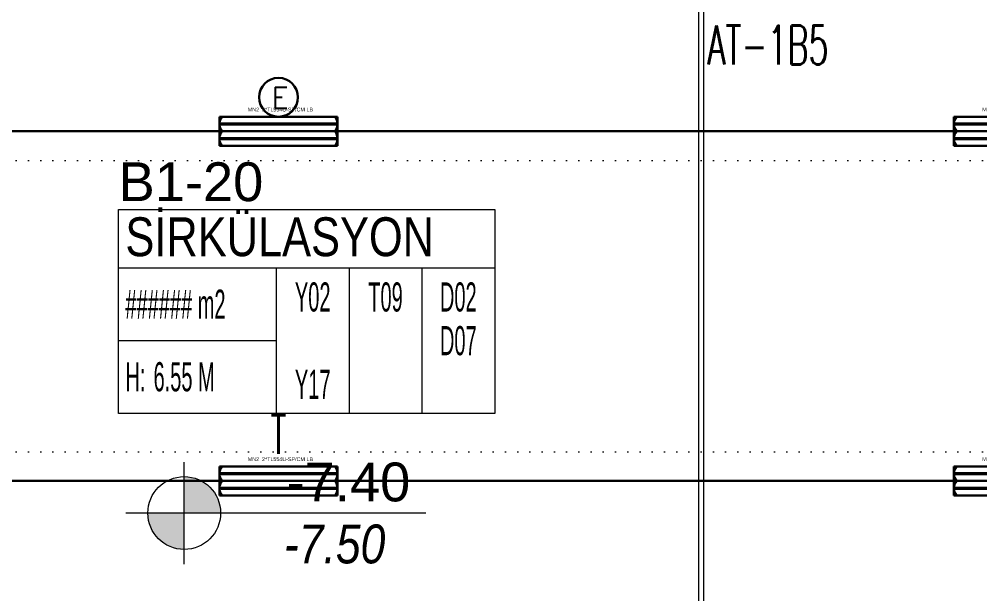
# Model space of a CAD drawing. Header units: metres. Extents: x -13316 to 152404, y -3899 to 30226.
# Drawn here: x 63140 to 64130, y 464 to 1055 of the extents above; entities that cross this region are included whole.
import ezdxf
from ezdxf.enums import TextEntityAlignment as Align

# ---------------------------------------------------------------- set-up
doc = ezdxf.new("R2010")
doc.units = ezdxf.units.M
doc.header["$LTSCALE"] = 100
doc.header["$MEASUREMENT"] = 0
doc.linetypes.add('DOT2', pattern=[0.125, 0, -0.125])
doc.layers.get('0').update_dxf_attribs({"color": 9, "lineweight": 9})
for name, color, linetype, lineweight in [('06D', 9, 'Continuous', 9), ('21', 9, 'Continuous', 9), ('21_mahal200', 9, 'Continuous', 9), ('E-2x54 W SIVAÜSTÜ FLUORESAN YÜKSEK TAVAN ARMATÜRÜ', 7, 'Continuous', 30), ('E-ACİL AYDINLATMA KİTİ', 7, 'Continuous', 30), ('E-KABLO', 7, 'Continuous', 30), ('E-LINYE', 7, 'Continuous', 30)]:
    doc.layers.add(name, color=color, linetype=linetype, lineweight=lineweight)
doc.styles.add('Arial', font='arial.ttf', dxfattribs={"height": 2.5})
doc.styles.add('E-YAZI', font='txttw.shx')
doc.styles.add('MuuM_TEXT-ITALIC', font='ARIALNI.TTF')
doc.styles.add('MuuM_TEXT-STANDART', font='ARIALN.TTF')

# ---------------------------------------------------------------- blocks, each defined once
blk = doc.blocks.new('2x54 W SIVAÜSTÜ FLUORESAN YÜKSEK TAVAN ARMATÜRÜ')
at = {"layer": 'E-2x54 W SIVAÜSTÜ FLUORESAN YÜKSEK TAVAN ARMATÜRÜ', "color": 4}
for p, q in [((-60.8, 15), (-60.8, -15)), ((-60.8, 15), (60.8, 15)), ((60.8, 15), (60.8, 0)), ((-60, 0), (-15, 0)), ((15, 0), (60, 0)), ((60.8, 0), (60.8, -15)), ((-60.8, -15), (60.8, -15))]:
    blk.add_line(p, q, dxfattribs=at)
at = {"layer": 'E-2x54 W SIVAÜSTÜ FLUORESAN YÜKSEK TAVAN ARMATÜRÜ', "color": 7}
for p, q in [((-60.8, 0), (60.8, 0)), ((-59.27, 8.01), (59.32, 8.01)), ((-59.16, 7.01), (59.44, 7)), ((-59.27, -6.99), (59.32, -6.99)), ((-59.16, -7.99), (59.44, -8))]:
    blk.add_line(p, q, dxfattribs=at)
for centre in [(-59.23, 7.63), (-59.23, 7.33), (59.36, 7.63), (59.36, 7.33), (-59.23, -7.37), (-59.23, -7.67), (59.36, -7.37), (59.36, -7.67)]:
    blk.add_circle(centre, 0.11, dxfattribs=at)
for centre, radius, start, end in [((-48.66, 7.5), 12.14, 141.85995, 218.14005), ((48.66, 7.5), 12.14, 321.85995, 38.14005), ((-59.12, 7.51), 0.515, 106.86737, 266.76121), ((-59.32, 7.49), 0.519, 289.2244, 84.40418), ((59.47, 7.51), 0.515, 106.86737, 266.76121), ((59.27, 7.49), 0.519, 289.2244, 84.40418), ((-48.66, -7.5), 12.14, 141.85995, 218.14005), ((-59.12, -7.49), 0.515, 106.86737, 266.76121), ((-59.32, -7.51), 0.519, 289.2244, 84.40418), ((48.66, -7.5), 12.14, 321.85995, 38.14005), ((59.47, -7.49), 0.515, 106.86737, 266.76121), ((59.27, -7.51), 0.519, 289.2244, 84.40418)]:
    blk.add_arc(centre, radius, start, end, dxfattribs=at)
at = {"layer": 'E-2x54 W SIVAÜSTÜ FLUORESAN YÜKSEK TAVAN ARMATÜRÜ', "color": 7, "style": 'Arial'}
blk.add_text('MN2  2*TL554U-SP/CM LB', height=3.9508, dxfattribs=at).set_placement((-31.61, 20.4))
blk = doc.blocks.new('100_ACİL AYDINLATMA KİTİ')
at = {"layer": 'E-ACİL AYDINLATMA KİTİ', "color": 3}
blk.add_circle((0, 0), 1.251, dxfattribs=at)
at = {"layer": 'E-ACİL AYDINLATMA KİTİ', "color": 3, "style": 'E-YAZI'}
blk.add_text('E', height=1.34, dxfattribs=at).set_placement((-0.448, -0.694))
blk = doc.blocks.new('p-dilatasyon yeri')
at = {"layer": '06D'}
for points in [[(7520, 5586.83), (7520, 80)], [(7525, 5584.58), (7525, 80)]]:
    blk.add_lwpolyline(points, dxfattribs=at)
blk = doc.blocks.new('0_elevationtarget-p-bk')
h = blk.add_hatch(color=250)
h.paths.add_polyline_path([(1.875, 0, 0.414214), (0, 1.875), (0, 0)])
h.paths.add_polyline_path([(0, 0), (-1.875, 0, 0.414214), (0, -1.875)])
blk.add_line((0, -2.625), (0, 2.625))
blk.add_lwpolyline([(12.453, 0), (-3, 0)])
blk.add_circle((0, 0), 1.875)
at = {"style": 'Arial'}
blk.add_attdef('BITMISKOT', text='', height=2, dxfattribs=at).set_placement((4.5, 0), align=Align.BOTTOM_LEFT)
at = {"style": 'MuuM_TEXT-ITALIC'}
blk.add_attdef('FINISHINGFLOORLEVEL', text='', height=2, dxfattribs=at).set_placement((4.5, -0.592), align=Align.TOP_LEFT)
blk = doc.blocks.new('0_roomno2')
blk.add_lwpolyline([(19.375, -10.5), (0, -10.5), (0, 0), (19.375, 0)], close=True)
for points in [[(0, -3), (19.375, -3)], [(8.125, -3), (8.125, -10.5)], [(11.875, -3), (11.875, -10.5)], [(15.625, -3), (15.625, -10.5)], [(0, -6.75), (8.125, -6.75)]]:
    blk.add_lwpolyline(points)
at = {"style": 'MuuM_TEXT-STANDART', "width": 0.6}
blk.add_text('H:', height=1.5, dxfattribs=at).set_placement((0.35, -8.608), align=Align.MIDDLE_LEFT)
at = {"style": 'Arial'}
blk.add_attdef('ODANO', (0, 1.17), '', height=2, dxfattribs=at)
blk.add_attdef('MEKANADI', text='', height=2, dxfattribs=at).set_placement((0.35, -3), align=Align.BOTTOM_LEFT)
at = {"style": 'MuuM_TEXT-STANDART', "width": 0.6}
for tag, p in [('YER01', (10, -4.5)), ('TAVAN01', (13.75, -4.5)), ('DUVAR01', (17.5, -4.5)), ('YER02', (10, -6.75)), ('TAVAN02', (13.75, -6.75)), ('DUVAR02', (17.5, -6.75)), ('YER03', (10, -9)), ('TAVAN03', (13.75, -9)), ('DUVAR03', (17.5, -9))]:
    blk.add_attdef(tag, text='', height=1.5, dxfattribs=at).set_placement(p, align=Align.MIDDLE_CENTER)
for tag, p in [('M2', (0.35, -4.875)), ('TEMIZTAVANYUKSEKLIGI', (1.8, -8.608))]:
    blk.add_attdef(tag, text='', height=1.5, dxfattribs=at).set_placement(p, align=Align.MIDDLE_LEFT)
blk = doc.blocks.new('1.bod.mimari1.elk')
at = {"layer": '06D', "linetype": 'DOT2'}
for points in [[(2500, -1650), (2500, -7740, 0.414214), (3100, -8340), (12425, -8340)], [(2800, -1678.64), (2800, -7740, 0.414214), (3100, -8040), (11395.6, -8040)]]:
    blk.add_lwpolyline(points, format="xyb", dxfattribs=at)
blk.add_blockref('p-dilatasyon yeri', (0, -8630))
at = {"layer": '21', "xscale": 20, "yscale": 20, "zscale": 20}
blk.add_blockref('0_elevationtarget-p-bk', (6990.01, -8403.06), dxfattribs=at).add_auto_attribs({'BITMISKOT': ' -7.40', 'FINISHINGFLOORLEVEL': ' -7.50'})
at = {"layer": '21_mahal200'}
ref = blk.add_blockref('0_roomno2', (6922.39, -8090.58), dxfattribs=dict(at, xscale=20, yscale=20, zscale=20))
ref.add_attrib('ODANO', 'B1-20', (6922.39, -8081.94), dxfattribs={"layer": '0', "height": 40, "style": 'Arial'})
ref.add_attrib('MEKANADI', 'SİRKÜLASYON', dxfattribs={"layer": '0', "height": 40, "style": 'Arial', "width": 0.8}).set_placement((6929.39, -8150.58), align=Align.BOTTOM_LEFT)
ref.add_attrib('M2', '###### m2', dxfattribs={"layer": '0', "height": 30, "style": 'MuuM_TEXT-STANDART', "width": 0.6}).set_placement((6929.39, -8188.08), align=Align.MIDDLE_LEFT)
ref.add_attrib('TEMIZTAVANYUKSEKLIGI', '6.55 M', dxfattribs={"layer": '0', "height": 30, "style": 'MuuM_TEXT-STANDART', "width": 0.6}).set_placement((6958.39, -8262.74), align=Align.MIDDLE_LEFT)
ref.add_attrib('YER01', 'Y02', dxfattribs={"layer": '0', "height": 30, "style": 'MuuM_TEXT-STANDART', "width": 0.6}).set_placement((7122.39, -8180.58), align=Align.MIDDLE_CENTER)
ref.add_attrib('TAVAN01', 'T09', dxfattribs={"layer": '0', "height": 30, "style": 'MuuM_TEXT-STANDART', "width": 0.6}).set_placement((7197.39, -8180.58), align=Align.MIDDLE_CENTER)
ref.add_attrib('DUVAR01', 'D02', dxfattribs={"layer": '0', "height": 30, "style": 'MuuM_TEXT-STANDART', "width": 0.6}).set_placement((7272.39, -8180.58), align=Align.MIDDLE_CENTER)
ref.add_attrib('DUVAR02', 'D07', dxfattribs={"layer": '0', "height": 30, "style": 'MuuM_TEXT-STANDART', "width": 0.6}).set_placement((7272.39, -8225.58), align=Align.MIDDLE_CENTER)
ref.add_attrib('YER03', 'Y17', dxfattribs={"layer": '0', "height": 30, "style": 'MuuM_TEXT-STANDART', "width": 0.6}).set_placement((7122.39, -8270.58), align=Align.MIDDLE_CENTER)

msp = doc.modelspace()

# ---------------------------------------------------------------- linework, layer by layer
at = {"layer": 'E-KABLO', "color": 6}
for p, q in [((62711.19, 940), (63348.9, 940)), ((63467.91, 940), (64103.03, 940)), ((62711.19, 580), (63346.31, 580)), ((63467.91, 580), (64103.03, 580))]:
    msp.add_line(p, q, dxfattribs=at)

# ---------------------------------------------------------------- block references
at = {"layer": '06D'}
msp.add_blockref('1.bod.mimari1.elk', (56320, 8950), dxfattribs=at)
at = {"layer": 'E-2x54 W SIVAÜSTÜ FLUORESAN YÜKSEK TAVAN ARMATÜRÜ', "color": 6}
for p in [(63407.11, 940), (64163.83, 940), (63407.11, 580), (64163.83, 580)]:
    msp.add_blockref('2x54 W SIVAÜSTÜ FLUORESAN YÜKSEK TAVAN ARMATÜRÜ', p, dxfattribs=at)
at = {"layer": 'E-ACİL AYDINLATMA KİTİ', "xscale": 16, "yscale": 16, "zscale": 16}
msp.add_blockref('100_ACİL AYDINLATMA KİTİ', (63407.11, 975.02), dxfattribs=at)

# ---------------------------------------------------------------- texts
at = {"layer": 'E-LINYE', "color": 3, "linetype": 'Continuous', "style": 'E-YAZI', "width": 0.6}
for s, p in [('AT-1B5', (63911.51, 1028.88)), ('T', (63407.11, 627.85))]:
    msp.add_text(s, height=40, dxfattribs=at).set_placement(p, align=Align.MIDDLE_CENTER)

doc.saveas('drawing.dxf')
